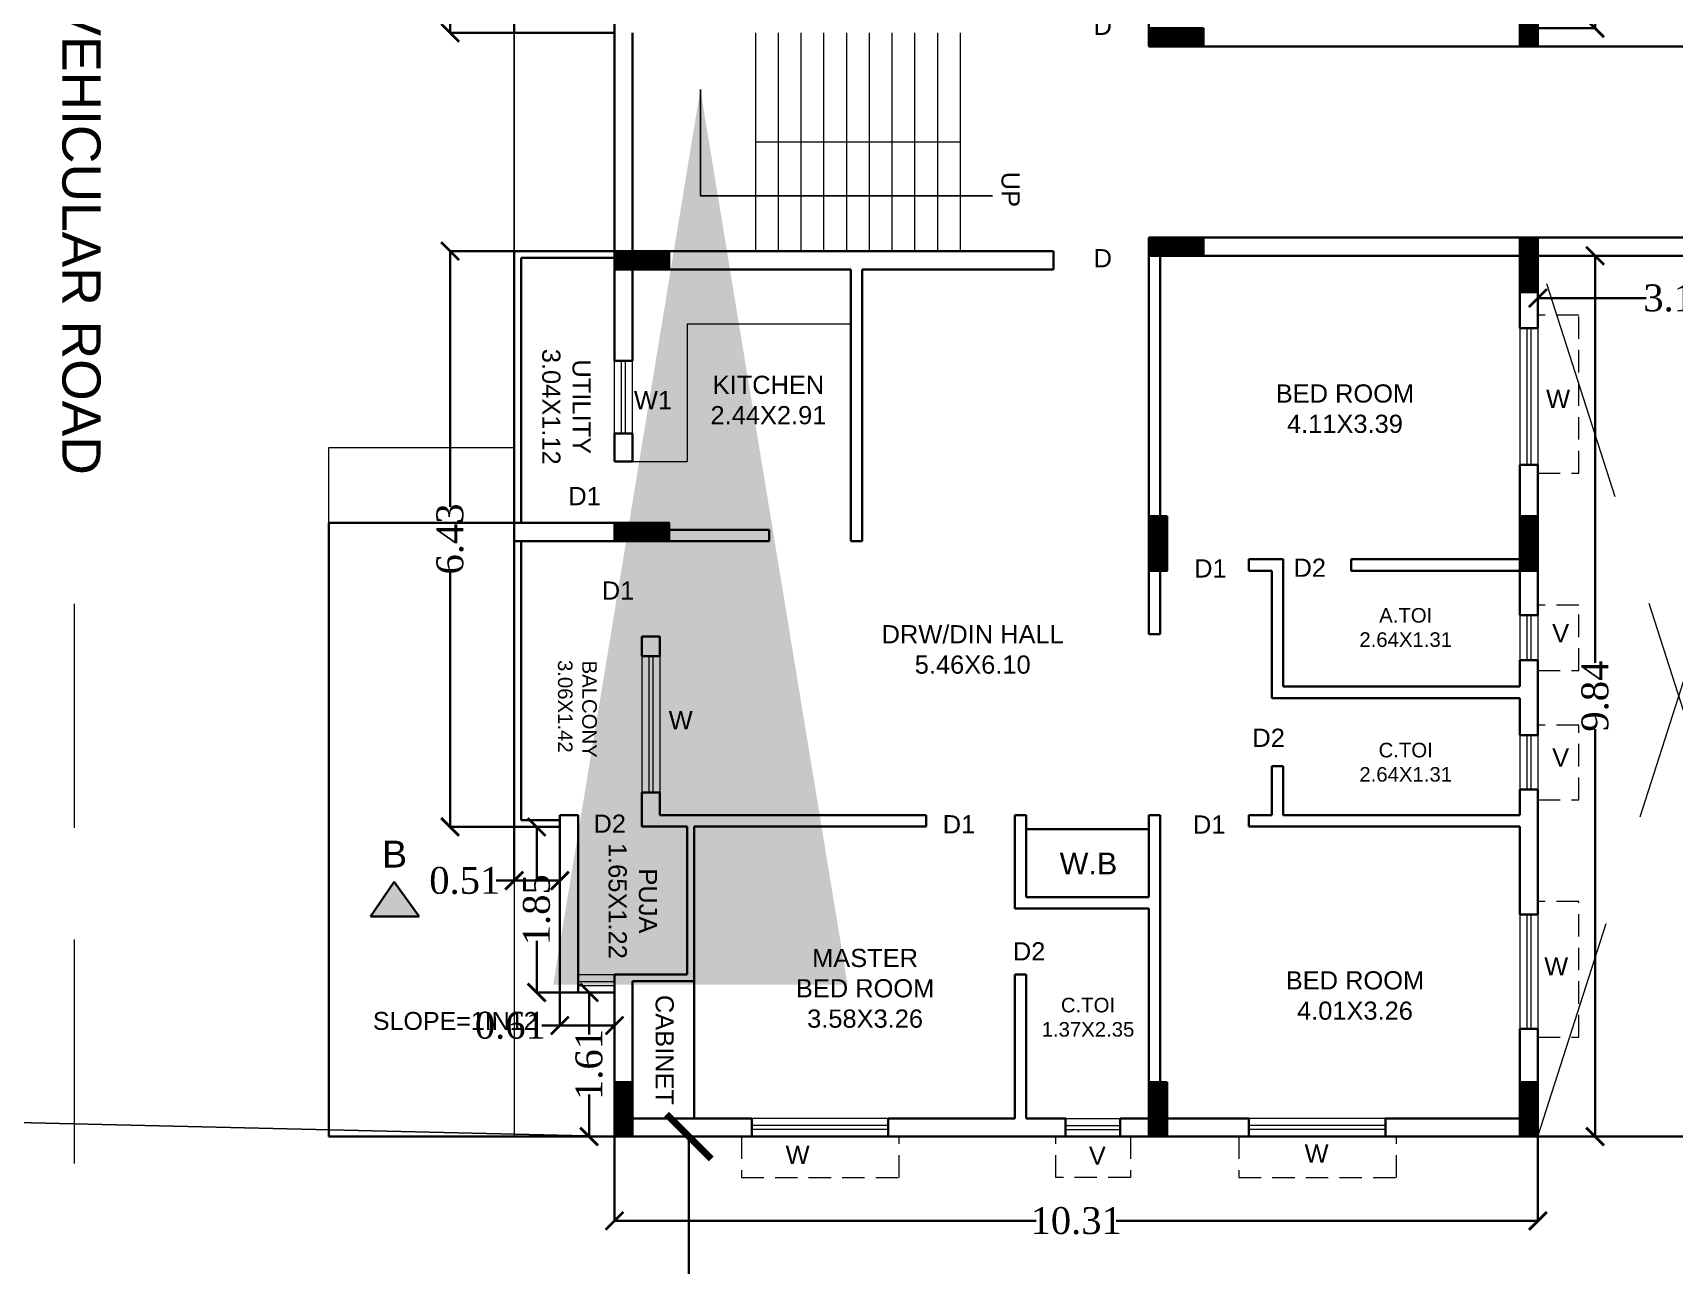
# Model space of a CAD drawing. Header units: metres. Extents: x 0 to 63445, y 32361 to 32804.
# Drawn here: x 62977.99 to 62996.32, y 32756.94 to 32770.7 of the extents above; entities that cross this region are included whole.
import ezdxf

# ---------------------------------------------------------------- set-up
doc = ezdxf.new("R2010")
doc.units = ezdxf.units.M
doc.header["$MEASUREMENT"] = 0
doc.header["$PDMODE"] = 34
doc.header["$PDSIZE"] = -10
for name, pattern in [('CONTINULUS', [0]), ('DASHED', [0.75, 0.5, -0.25]), ('DASHED2', [0.375, 0.25, -0.125])]:
    doc.linetypes.add(name, pattern=pattern)
doc.layers.get('0').update_dxf_attribs({"lineweight": 25})
doc.layers.add('BLK_1_COVERED_AREA', color=140, linetype='Continuous', lineweight=30, true_color=0x00bfff)
for name, color, linetype, lineweight in [('BLK_1_DA_RAMP_1', 7, 'Continuous', 0), ('BLK_1_LVL_0_BLDG_FOOT_PRINT', 1, 'DASHED', 9), ('COLUMN', 1, 'Continuous', 30), ('DIM', 56, 'Continuous', 20), ('elev', 252, 'Continuous', 20), ('hatch', 251, 'Continuous', 20), ('STEPS', 114, 'Continuous', 20), ('TEXT-2', 65, 'Continuous', 18), ('wall', 7, 'Continuous', 30), ('window', 154, 'Continuous', 9)]:
    doc.layers.add(name, color=color, linetype=linetype, lineweight=lineweight)
doc.layers.add('BLK_1_LVL_0_FRONT_SETBACK', color=2, linetype='Continuous', plot=False)
doc.layers.add('BLK_1_LVL_0_SIDE_SETBACK1', color=171, linetype='Continuous', plot=False)
doc.layers.add('text', color=65, linetype='Continuous')
doc.styles.add('Arial', font='arial.ttf', dxfattribs={"height": 0.2})
doc.styles.add('AutoDCRFont', font='arial.ttf')
doc.styles.add('small int', font='arial.ttf', dxfattribs={"height": 18})
doc.styles.get("Standard").update_dxf_attribs({"font": 'arial.ttf', "height": 0.4})
doc.styles.add('TNR', font='times.ttf', dxfattribs={"height": 0.5})
doc.dimstyles.new('ARCHANA', dxfattribs={"dimscale": 0, "dimtxt": 0.5, "dimasz": 0.5, "dimexe": 0, "dimexo": 0, "dimgap": 0, "dimtad": 0, "dimzin": 0, "dimdsep": 46, "dimtxsty": 'TNR', "dimblk": 'ARCHTICK', "dimcen": 0.09, "dimclrd": 36, "dimclre": 36, "dimclrt": 7, "dimadec": 0, "dimazin": 0, "dimtfac": 1, "dimtofl": 0, "dimtmove": 0, "dimatfit": 3, "dimldrblk": 'ARCHTICK', "dimfxl": 1, "dimfrac": 2, "dimtolj": 1, "dimtzin": 0, "dimlwd": -1, "dimlwe": -1, "dimarcsym": 0})
doc.dimstyles.new('STD', dxfattribs={"dimtxt": 10, "dimasz": 10, "dimexe": 0, "dimexo": 0, "dimgap": 0.09, "dimtad": 0, "dimdec": 0, "dimzin": 0, "dimdsep": 46, "dimlunit": 4, "dimtxsty": 'small int', "dimcen": 0.09, "dimclrd": 75, "dimclre": 75, "dimadec": 0, "dimazin": 0, "dimtfac": 1, "dimtdec": 0, "dimtofl": 0, "dimtmove": 0, "dimatfit": 3, "dimfxl": 1, "dimtolj": 1, "dimtzin": 0, "dimarcsym": 0})

# ---------------------------------------------------------------- blocks, each defined once
blk = doc.blocks.new('_ArchTick')
at = {"color": 0, "linetype": 'ByBlock', "const_width": 0.15}
blk.add_lwpolyline([(-0.5, -0.5), (0.5, 0.5)], dxfattribs=at)
blk = doc.blocks.new('*D57')
at = {"layer": 'Defpoints', "color": 0, "ltscale": 0.5, "transparency": 16777216}
for p in [(62985.356, 32758.375), (62985.316, 32750.379), (62985.363, 32750.379)]:
    blk.add_point(p, dxfattribs=at)
at = {"layer": 'wall', "color": 36, "ltscale": 0.5, "transparency": 16777216}
for p, q in [((62985.356, 32758.375), (62985.316, 32758.375)), ((62985.316, 32758.375), (62985.316, 32754.988)), ((62985.316, 32750.379), (62985.316, 32753.767)), ((62985.363, 32750.379), (62985.316, 32750.379))]:
    blk.add_line(p, q, dxfattribs=at)
at = {"layer": 'wall', "color": 36, "ltscale": 0.5, "transparency": 16777216, "xscale": 0.5, "yscale": 0.5, "zscale": 0.5}
for p, rotation in [((62985.316, 32758.375), 90), ((62985.316, 32750.379), 270)]:
    blk.add_blockref('_ArchTick', p, dxfattribs=dict(at, rotation=rotation))
at = {"layer": 'wall', "color": 7, "ltscale": 0.5, "transparency": 16777216, "insert": (62985.316, 32754.377), "char_height": 0.5, "attachment_point": 5, "rotation": 90, "style": 'TNR'}
blk.add_mtext('\\A1;8.00', dxfattribs=at)
blk = doc.blocks.new('A$C7D115503')
at = {"layer": 'COLUMN', "ltscale": 3}
h = blk.add_hatch(dxfattribs=at)
h.set_pattern_fill('ANSI31', color=256, style=0)
h.paths.add_polyline_path([(-14.36, -11.59), (-6.36, -11.59), (-6.36, 12.41), (-14.36, 12.41)])
at = {"layer": 'COLUMN', "ltscale": 0.05}
for p, q in [((-14.36, 12.41), (-6.36, 12.41)), ((-14.36, 12.41), (-14.36, -11.59)), ((-6.36, 12.41), (-6.36, -11.59)), ((-6.36, -11.59), (-14.36, -11.59))]:
    blk.add_line(p, q, dxfattribs=at)
blk = doc.blocks.new('*D80')
at = {"layer": 'Defpoints', "color": 0, "ltscale": 0.5, "transparency": 16777216}
for p in [(62982.649, 32777.134), (62983.365, 32777.134), (62983.365, 32770.703)]:
    blk.add_point(p, dxfattribs=at)
at = {"layer": 'wall', "color": 36, "ltscale": 0.5, "transparency": 16777216}
for p, q in [((62983.365, 32777.134), (62982.649, 32777.134)), ((62982.649, 32777.134), (62982.649, 32774.278)), ((62982.649, 32770.703), (62982.649, 32773.559)), ((62983.365, 32770.703), (62982.649, 32770.703))]:
    blk.add_line(p, q, dxfattribs=at)
at = {"layer": 'wall', "color": 36, "ltscale": 0.5, "transparency": 16777216, "xscale": 0.2, "yscale": 0.2, "zscale": 0.2}
for p, rotation in [((62982.649, 32777.134), 90), ((62982.649, 32770.703), 270)]:
    blk.add_blockref('_ArchTick', p, dxfattribs=dict(at, rotation=rotation))
at = {"layer": 'wall', "color": 7, "ltscale": 0.5, "transparency": 16777216, "insert": (62982.649, 32773.919), "char_height": 0.5, "attachment_point": 5, "rotation": 90, "style": 'TNR'}
blk.add_mtext('\\A1;{\\H0.6x;6.43}', dxfattribs=at)
blk = doc.blocks.new('*D86')
at = {"layer": 'Defpoints', "color": 0, "ltscale": 0.5, "transparency": 16777216}
for p in [(62994.799, 32780.593), (62994.799, 32770.754), (62995.438, 32770.754)]:
    blk.add_point(p, dxfattribs=at)
at = {"layer": 'wall', "color": 36, "ltscale": 0.5, "transparency": 16777216}
for p, q in [((62994.799, 32780.593), (62995.438, 32780.593)), ((62995.438, 32780.593), (62995.438, 32776.045)), ((62995.438, 32770.754), (62995.438, 32775.302)), ((62994.799, 32770.754), (62995.438, 32770.754))]:
    blk.add_line(p, q, dxfattribs=at)
at = {"layer": 'wall', "color": 36, "ltscale": 0.5, "transparency": 16777216, "xscale": 0.2, "yscale": 0.2, "zscale": 0.2}
for p, rotation in [((62995.438, 32780.593), 90), ((62995.438, 32770.754), 270)]:
    blk.add_blockref('_ArchTick', p, dxfattribs=dict(at, rotation=rotation))
at = {"layer": 'wall', "color": 7, "ltscale": 0.5, "transparency": 16777216, "insert": (62995.438, 32775.673), "char_height": 0.5, "attachment_point": 5, "rotation": 90, "style": 'TNR'}
blk.add_mtext('\\A1;{\\H0.6x;9.84}', dxfattribs=at)
blk = doc.blocks.new('*D98')
at = {"layer": 'Defpoints', "color": 0, "ltscale": 0.5, "transparency": 16777216}
for p in [(62983.365, 32768.265), (62982.649, 32761.834), (62983.365, 32761.834)]:
    blk.add_point(p, dxfattribs=at)
at = {"layer": 'wall', "color": 36, "ltscale": 0.5, "transparency": 16777216}
for p, q in [((62983.365, 32768.265), (62982.649, 32768.265)), ((62982.649, 32768.265), (62982.649, 32765.409)), ((62982.649, 32761.834), (62982.649, 32764.69)), ((62983.365, 32761.834), (62982.649, 32761.834))]:
    blk.add_line(p, q, dxfattribs=at)
at = {"layer": 'wall', "color": 36, "ltscale": 0.5, "transparency": 16777216, "xscale": 0.2, "yscale": 0.2, "zscale": 0.2}
for p, rotation in [((62982.649, 32768.265), 90), ((62982.649, 32761.834), 270)]:
    blk.add_blockref('_ArchTick', p, dxfattribs=dict(at, rotation=rotation))
at = {"layer": 'wall', "color": 7, "ltscale": 0.5, "transparency": 16777216, "insert": (62982.649, 32765.05), "char_height": 0.5, "attachment_point": 5, "rotation": 90, "style": 'TNR'}
blk.add_mtext('\\A1;{\\H0.6x;6.43}', dxfattribs=at)
blk = doc.blocks.new('*D99')
at = {"layer": 'Defpoints', "color": 0, "ltscale": 0.5, "transparency": 16777216}
for p in [(62983.365, 32761.834), (62983.875, 32761.834), (62983.365, 32761.234)]:
    blk.add_point(p, dxfattribs=at)
at = {"layer": 'wall', "color": 36, "ltscale": 0.5, "transparency": 16777216}
for p, q in [((62983.365, 32761.834), (62983.365, 32761.234)), ((62983.875, 32761.834), (62983.875, 32761.234)), ((62983.365, 32761.234), (62983.165, 32761.234)), ((62983.875, 32761.234), (62983.365, 32761.234))]:
    blk.add_line(p, q, dxfattribs=at)
at = {"layer": 'wall', "color": 36, "ltscale": 0.5, "transparency": 16777216, "xscale": 0.2, "yscale": 0.2, "zscale": 0.2, "rotation": 180}
blk.add_blockref('_ArchTick', (62983.365, 32761.234), dxfattribs=at)
at = {"layer": 'wall', "color": 36, "ltscale": 0.5, "transparency": 16777216, "xscale": 0.2, "yscale": 0.2, "zscale": 0.2}
blk.add_blockref('_ArchTick', (62983.875, 32761.234), dxfattribs=at)
at = {"layer": 'wall', "color": 7, "ltscale": 0.5, "transparency": 16777216, "insert": (62982.813, 32761.234), "char_height": 0.5, "attachment_point": 5, "style": 'TNR'}
blk.add_mtext('\\A1;{\\H0.6x;0.51}', dxfattribs=at)
blk = doc.blocks.new('*D100')
at = {"layer": 'Defpoints', "color": 0, "ltscale": 0.5, "transparency": 16777216}
for p in [(62983.875, 32761.834), (62983.616, 32759.984), (62983.875, 32759.984)]:
    blk.add_point(p, dxfattribs=at)
at = {"layer": 'wall', "color": 36, "ltscale": 0.5, "transparency": 16777216}
for p, q in [((62983.875, 32761.834), (62983.616, 32761.834)), ((62983.616, 32761.834), (62983.616, 32761.256)), ((62983.616, 32759.984), (62983.616, 32760.562)), ((62983.875, 32759.984), (62983.616, 32759.984))]:
    blk.add_line(p, q, dxfattribs=at)
at = {"layer": 'wall', "color": 36, "ltscale": 0.5, "transparency": 16777216, "xscale": 0.2, "yscale": 0.2, "zscale": 0.2}
for p, rotation in [((62983.616, 32761.834), 90), ((62983.616, 32759.984), 270)]:
    blk.add_blockref('_ArchTick', p, dxfattribs=dict(at, rotation=rotation))
at = {"layer": 'wall', "color": 7, "ltscale": 0.5, "transparency": 16777216, "insert": (62983.616, 32760.909), "char_height": 0.5, "attachment_point": 5, "rotation": 90, "style": 'TNR'}
blk.add_mtext('\\A1;{\\H0.6x;1.85}', dxfattribs=at)
blk = doc.blocks.new('*D101')
at = {"layer": 'Defpoints', "color": 0, "ltscale": 0.5, "transparency": 16777216}
for p in [(62983.875, 32759.984), (62984.485, 32759.984), (62984.485, 32759.616)]:
    blk.add_point(p, dxfattribs=at)
at = {"layer": 'wall', "color": 36, "ltscale": 0.5, "transparency": 16777216}
for p, q in [((62983.875, 32759.984), (62983.875, 32759.616)), ((62984.485, 32759.984), (62984.485, 32759.616)), ((62983.875, 32759.616), (62983.675, 32759.616)), ((62984.485, 32759.616), (62983.875, 32759.616))]:
    blk.add_line(p, q, dxfattribs=at)
at = {"layer": 'wall', "color": 36, "ltscale": 0.5, "transparency": 16777216, "xscale": 0.2, "yscale": 0.2, "zscale": 0.2, "rotation": 180}
blk.add_blockref('_ArchTick', (62983.875, 32759.616), dxfattribs=at)
at = {"layer": 'wall', "color": 36, "ltscale": 0.5, "transparency": 16777216, "xscale": 0.2, "yscale": 0.2, "zscale": 0.2}
blk.add_blockref('_ArchTick', (62984.485, 32759.616), dxfattribs=at)
at = {"layer": 'wall', "color": 7, "ltscale": 0.5, "transparency": 16777216, "insert": (62983.322, 32759.616), "char_height": 0.5, "attachment_point": 5, "style": 'TNR'}
blk.add_mtext('\\A1;{\\H0.6x;0.61}', dxfattribs=at)
blk = doc.blocks.new('*D102')
at = {"layer": 'Defpoints', "color": 0, "ltscale": 0.5, "transparency": 16777216}
for p in [(62984.485, 32759.984), (62984.202, 32758.375), (62984.485, 32758.375)]:
    blk.add_point(p, dxfattribs=at)
at = {"layer": 'wall', "color": 36, "ltscale": 0.5, "transparency": 16777216}
for p, q in [((62984.485, 32759.984), (62984.202, 32759.984)), ((62984.202, 32759.984), (62984.202, 32759.514)), ((62984.202, 32758.375), (62984.202, 32758.845)), ((62984.485, 32758.375), (62984.202, 32758.375))]:
    blk.add_line(p, q, dxfattribs=at)
at = {"layer": 'wall', "color": 36, "ltscale": 0.5, "transparency": 16777216, "xscale": 0.2, "yscale": 0.2, "zscale": 0.2}
for p, rotation in [((62984.202, 32759.984), 90), ((62984.202, 32758.375), 270)]:
    blk.add_blockref('_ArchTick', p, dxfattribs=dict(at, rotation=rotation))
at = {"layer": 'wall', "color": 7, "ltscale": 0.5, "transparency": 16777216, "insert": (62984.202, 32759.18), "char_height": 0.5, "attachment_point": 5, "rotation": 90, "style": 'TNR'}
blk.add_mtext('\\A1;{\\H0.6x;1.61}', dxfattribs=at)
blk = doc.blocks.new('*D103')
at = {"layer": 'Defpoints', "color": 0, "ltscale": 0.5, "transparency": 16777216}
for p in [(62984.485, 32758.375), (62994.799, 32758.375), (62994.799, 32757.434)]:
    blk.add_point(p, dxfattribs=at)
at = {"layer": 'wall', "color": 36, "ltscale": 0.5, "transparency": 16777216}
for p, q in [((62984.485, 32758.375), (62984.485, 32757.434)), ((62994.799, 32758.375), (62994.799, 32757.434)), ((62984.485, 32757.434), (62989.196, 32757.434)), ((62994.799, 32757.434), (62990.087, 32757.434))]:
    blk.add_line(p, q, dxfattribs=at)
at = {"layer": 'wall', "color": 36, "ltscale": 0.5, "transparency": 16777216, "xscale": 0.2, "yscale": 0.2, "zscale": 0.2, "rotation": 180}
blk.add_blockref('_ArchTick', (62984.485, 32757.434), dxfattribs=at)
at = {"layer": 'wall', "color": 36, "ltscale": 0.5, "transparency": 16777216, "xscale": 0.2, "yscale": 0.2, "zscale": 0.2}
blk.add_blockref('_ArchTick', (62994.799, 32757.434), dxfattribs=at)
at = {"layer": 'wall', "color": 7, "ltscale": 0.5, "transparency": 16777216, "insert": (62989.642, 32757.434), "char_height": 0.5, "attachment_point": 5, "style": 'TNR'}
blk.add_mtext('\\A1;{\\H0.6x;10.31}', dxfattribs=at)
blk = doc.blocks.new('*D104')
at = {"layer": 'Defpoints', "color": 0, "ltscale": 0.5, "transparency": 16777216}
for p in [(62994.799, 32768.214), (62995.438, 32768.214), (62994.799, 32758.375)]:
    blk.add_point(p, dxfattribs=at)
at = {"layer": 'wall', "color": 36, "ltscale": 0.5, "transparency": 16777216}
for p, q in [((62994.799, 32768.214), (62995.438, 32768.214)), ((62995.438, 32768.214), (62995.438, 32763.666)), ((62995.438, 32758.375), (62995.438, 32762.924)), ((62994.799, 32758.375), (62995.438, 32758.375))]:
    blk.add_line(p, q, dxfattribs=at)
at = {"layer": 'wall', "color": 36, "ltscale": 0.5, "transparency": 16777216, "xscale": 0.2, "yscale": 0.2, "zscale": 0.2}
for p, rotation in [((62995.438, 32768.214), 90), ((62995.438, 32758.375), 270)]:
    blk.add_blockref('_ArchTick', p, dxfattribs=dict(at, rotation=rotation))
at = {"layer": 'wall', "color": 7, "ltscale": 0.5, "transparency": 16777216, "insert": (62995.438, 32763.295), "char_height": 0.5, "attachment_point": 5, "rotation": 90, "style": 'TNR'}
blk.add_mtext('\\A1;{\\H0.6x;9.84}', dxfattribs=at)
blk = doc.blocks.new('*D105')
at = {"layer": 'Defpoints', "color": 0, "ltscale": 0.5, "transparency": 16777216}
for p in [(62994.799, 32768.214), (62997.947, 32768.214), (62997.947, 32767.74)]:
    blk.add_point(p, dxfattribs=at)
at = {"layer": 'wall', "color": 36, "ltscale": 0.5, "transparency": 16777216}
for p, q in [((62994.799, 32768.214), (62994.799, 32767.74)), ((62997.947, 32768.214), (62997.947, 32767.74)), ((62994.799, 32767.74), (62996.009, 32767.74)), ((62997.947, 32767.74), (62996.737, 32767.74))]:
    blk.add_line(p, q, dxfattribs=at)
at = {"layer": 'wall', "color": 36, "ltscale": 0.5, "transparency": 16777216, "xscale": 0.2, "yscale": 0.2, "zscale": 0.2, "rotation": 180}
blk.add_blockref('_ArchTick', (62994.799, 32767.74), dxfattribs=at)
at = {"layer": 'wall', "color": 36, "ltscale": 0.5, "transparency": 16777216, "xscale": 0.2, "yscale": 0.2, "zscale": 0.2}
blk.add_blockref('_ArchTick', (62997.947, 32767.74), dxfattribs=at)
at = {"layer": 'wall', "color": 7, "ltscale": 0.5, "transparency": 16777216, "insert": (62996.373, 32767.74), "char_height": 0.5, "attachment_point": 5, "style": 'TNR'}
blk.add_mtext('\\A1;{\\H0.6x;3.15}', dxfattribs=at)
blk = doc.blocks.new('*D900')
at = {"layer": 'Defpoints', "color": 0, "ltscale": 3, "transparency": 16777216}
for p in [(0.832, 32781.665), (63266.619, 32781.665), (0, 32768.914)]:
    blk.add_point(p, dxfattribs=at)
at = {"layer": 'DIM', "ltscale": 3, "transparency": 16777216}
for p, q in [((5.832, 32781.665), (0.832, 32781.665)), ((0.832, 32781.665), (0.832, 32775.684)), ((0.832, 32768.914), (0.832, 32774.895)), ((0, 32768.914), (0.832, 32768.914))]:
    blk.add_line(p, q, dxfattribs=at)
at = {"layer": 'DIM', "ltscale": 3, "transparency": 16777216, "xscale": 0.05, "yscale": 0.05, "zscale": 0.05}
for p, rotation in [((0.832, 32781.665), 90), ((0.832, 32768.914), 270)]:
    blk.add_blockref('_ArchTick', p, dxfattribs=dict(at, rotation=rotation))
at = {"layer": 'DIM', "color": 7, "ltscale": 3, "transparency": 16777216, "insert": (0.832, 32775.289), "char_height": 0.4, "attachment_point": 5, "rotation": 90}
blk.add_mtext('\\A1;{\\H0.6x;12.75}', dxfattribs=at)

msp = doc.modelspace()

# ---------------------------------------------------------------- hatches: boundary and pattern name
at = {"layer": 'wall', "ltscale": 3}
msp.add_hatch(color=252, dxfattribs=at).paths.add_polyline_path([(62981.7609, 32760.8327), (62982.3028, 32760.8327), (62982.0229, 32761.2218)])

# ---------------------------------------------------------------- linework, layer by layer
at = {"layer": 'BLK_1_COVERED_AREA', "linetype": 'CONTINULUS', "ltscale": 0.05}
msp.add_lwpolyline([(63046.7442, 32780.5928), (62984.4846, 32780.5928), (62984.4846, 32778.9839), (62983.875, 32778.9839), (62983.875, 32777.1339), (62983.3654, 32777.1339), (62983.3654, 32777.1339), (62983.3654, 32770.7033), (62984.4846, 32770.7033), (62984.4846, 32768.2648), (62983.3654, 32768.2648), (62983.3654, 32761.8342), (62983.875, 32761.8342), (62983.875, 32759.9842), (62984.4846, 32759.9842), (62984.4846, 32758.3753), (63046.7442, 32758.3753)], dxfattribs=at)
at = {"layer": 'BLK_1_DA_RAMP_1', "linetype": 'Continuous'}
msp.add_lwpolyline([(62981.293, 32766.0731), (62983.3654, 32766.0731), (62983.3654, 32758.3753), (62981.293, 32758.3753)], close=True, dxfattribs=at)
at = {"layer": 'BLK_1_LVL_0_BLDG_FOOT_PRINT', "linetype": 'CONTINULUS', "ltscale": 0.05}
msp.add_lwpolyline([(63046.7442, 32780.5928), (62984.4846, 32780.5928), (62984.4846, 32778.9839), (62983.875, 32778.9839), (62983.875, 32777.1339), (62983.3654, 32777.1339), (62983.3654, 32777.1339), (62983.3654, 32770.7033), (62984.4846, 32770.7033), (62984.4846, 32768.2648), (62983.3654, 32768.2648), (62983.3654, 32761.8342), (62983.875, 32761.8342), (62983.875, 32759.9842), (62984.4846, 32759.9842), (62984.4846, 32758.3753), (63046.7442, 32758.3753)], dxfattribs=at)
at = {"layer": 'BLK_1_LVL_0_FRONT_SETBACK', "color": 2}
msp.add_lwpolyline([(62985.3163, 32758.3753), (62985.3091, 32750.3873), (62989.5683, 32749.7189), (62998.1526, 32749.33), (63016.088, 32749.2672), (63046.8705, 32749.1635), (63046.7442, 32758.3753), (62985.3163, 32758.3753)], close=True, dxfattribs=at)
at = {"layer": 'BLK_1_LVL_0_SIDE_SETBACK1', "color": 171}
msp.add_lwpolyline([(62975.2952, 32761.6021), (62974.4707, 32758.6124), (62984.4846, 32758.3753), (62984.4846, 32759.9842), (62983.875, 32759.9842), (62983.875, 32761.8342), (62983.3654, 32761.8342), (62983.3654, 32775.3087), (62983.3654, 32777.1339), (62983.875, 32777.1339), (62983.875, 32778.9839), (62984.4846, 32778.9839), (62984.4846, 32780.5928), (62960.5256, 32781.0669), (62959.6416, 32775.3087), (62957.8425, 32766.4844), (62962.9238, 32765.4353), (62975.2952, 32761.6021)], close=True, dxfattribs=at)
at = {"layer": 'elev', "ltscale": 0.05}
for p, q in [((62985.2974, 32767.452), (62987.1263, 32767.452)), ((62985.2974, 32767.452), (62985.2974, 32765.9153)), ((62984.6878, 32765.9153), (62985.2974, 32765.9153))]:
    msp.add_line(p, q, dxfattribs=at)
at = {"layer": 'hatch', "linetype": 'DASHED2', "ltscale": 10}
for p, q in [((62994.7989, 32758.3753), (62997.9475, 32768.214)), ((62997.9475, 32758.3764), (62994.7989, 32768.214)), ((62978.4511, 32764.3256), (62978.4511, 32754.23))]:
    msp.add_line(p, q, dxfattribs=at)
at = {"layer": 'STEPS'}
for p, q in [((62986.0595, 32770.7033), (62986.0595, 32768.2648)), ((62986.3135, 32770.7033), (62986.3135, 32768.2648)), ((62986.5675, 32770.7033), (62986.5675, 32768.2648)), ((62986.8215, 32770.7033), (62986.8215, 32768.2648)), ((62987.0755, 32770.7033), (62987.0755, 32768.2648)), ((62987.3295, 32770.7033), (62987.3295, 32768.2648)), ((62987.5835, 32770.7033), (62987.5835, 32768.2648)), ((62987.8375, 32770.7033), (62987.8375, 32768.2648)), ((62988.0915, 32770.7033), (62988.0915, 32768.2648)), ((62988.3455, 32770.7033), (62988.3455, 32768.2648)), ((62986.0595, 32769.4841), (62988.3455, 32769.4841))]:
    msp.add_line(p, q, dxfattribs=at)
at = {"layer": 'wall', "ltscale": 0.05}
for p, q in [((62990.4538, 32770.5509), (62990.4538, 32773.8911)), ((62983.3654, 32770.7033), (62983.3654, 32773.7387)), ((62984.4846, 32771.9291), (62984.4846, 32770.7033)), ((62983.3654, 32768.2648), (62983.3654, 32765.2294)), ((62984.4846, 32767.039), (62984.4846, 32768.2648)), ((62989.387, 32768.2648), (62984.6878, 32768.2648)), ((62984.6878, 32768.2648), (62989.387, 32768.2648)), ((62989.387, 32768.2648), (62989.387, 32768.0616)), ((62990.4538, 32768.4172), (62990.4538, 32765.077)), ((62983.4416, 32768.1886), (62983.4416, 32765.2294)), ((62984.6878, 32768.0616), (62987.1263, 32768.0616)), ((62984.6878, 32768.0616), (62984.6878, 32767.039)), ((62987.1263, 32768.0616), (62987.1263, 32765.0262)), ((62987.2533, 32768.0616), (62987.2533, 32765.0262)), ((62987.2533, 32768.0616), (62989.387, 32768.0616)), ((62988.1423, 32768.0616), (62988.1423, 32768.0616)), ((62990.5808, 32768.214), (62990.5808, 32765.077)), ((62994.5957, 32767.8076), (62994.5957, 32767.4041)), ((62994.7989, 32767.8076), (62994.7989, 32767.4041)), ((62984.4846, 32766.227), (62984.4846, 32765.9153)), ((62984.4846, 32765.9153), (62984.4846, 32766.227)), ((62984.6878, 32766.227), (62984.6878, 32765.9153)), ((62984.6878, 32765.9153), (62984.4846, 32765.9153)), ((62994.5957, 32765.88), (62994.5957, 32764.823)), ((62994.7989, 32765.88), (62994.7989, 32764.2)), ((62984.4846, 32765.2294), (62984.4846, 32765.0262)), ((62984.4846, 32765.0262), (62984.4846, 32765.2294)), ((62984.6878, 32765.2294), (62984.6878, 32765.1532)), ((62986.2119, 32765.1532), (62984.6878, 32765.1532)), ((62986.2119, 32765.1532), (62984.6878, 32765.1532)), ((62986.2119, 32765.1532), (62986.2119, 32765.0262)), ((62983.3654, 32765.0262), (62983.3654, 32761.8342)), ((62983.4416, 32765.0262), (62983.4416, 32761.9104)), ((62986.2119, 32765.0262), (62984.4846, 32765.0262)), ((62986.2119, 32765.0262), (62984.6878, 32765.0262)), ((62987.2533, 32765.0262), (62987.1263, 32765.0262)), ((62987.2533, 32765.0262), (62987.1263, 32765.0262)), ((62990.657, 32765.0008), (62990.4538, 32765.0008)), ((62990.4538, 32764.8738), (62990.4538, 32763.9858)), ((62990.5808, 32764.8738), (62990.5808, 32763.9858)), ((62990.657, 32764.8738), (62990.5808, 32764.8738)), ((62994.5957, 32764.696), (62994.5957, 32764.2)), ((62984.7894, 32763.9594), (62984.7894, 32763.7413)), ((62984.9926, 32763.9594), (62984.7894, 32763.9594)), ((62984.7894, 32763.7413), (62984.7894, 32763.9594)), ((62984.9926, 32763.9594), (62984.9926, 32763.7413)), ((62990.5808, 32763.9858), (62990.4538, 32763.9858)), ((62990.5808, 32763.9858), (62990.4538, 32763.9858)), ((62990.5808, 32763.9858), (62990.5808, 32763.9858)), ((62994.5957, 32763.695), (62994.5957, 32763.4006)), ((62994.7989, 32763.695), (62994.7989, 32762.86)), ((62994.5957, 32763.4006), (62991.9524, 32763.4006)), ((62994.5957, 32763.2736), (62991.8254, 32763.2736)), ((62994.5957, 32763.2736), (62994.5957, 32762.86)), ((62991.9524, 32762.5116), (62991.8254, 32762.5116)), ((62984.7894, 32762.2172), (62984.7894, 32761.9654)), ((62984.7894, 32761.8384), (62984.7894, 32762.2172)), ((62984.9926, 32762.2172), (62984.9926, 32761.9654)), ((62994.5957, 32762.2503), (62994.5957, 32761.9654)), ((62994.7989, 32762.2503), (62994.7989, 32760.8569)), ((62983.3654, 32761.8342), (62983.875, 32761.8342)), ((62983.4416, 32761.9104), (62983.875, 32761.9104)), ((62984.0782, 32761.9654), (62983.875, 32761.9654)), ((62983.875, 32761.9654), (62983.875, 32759.9842)), ((62984.0782, 32761.9654), (62984.0782, 32759.9842)), ((62985.2974, 32761.8384), (62984.7894, 32761.8384)), ((62987.9645, 32761.9654), (62984.9926, 32761.9654)), ((62987.9645, 32761.8384), (62985.3736, 32761.8384)), ((62987.9645, 32761.9654), (62987.9645, 32761.8384)), ((62988.9552, 32761.9654), (62988.9552, 32761.8384)), ((62988.9552, 32761.8384), (62988.9552, 32760.924)), ((62988.9552, 32761.8384), (62988.9552, 32761.8384)), ((62989.0822, 32761.9654), (62989.0822, 32761.051)), ((62990.4538, 32761.9654), (62990.4538, 32761.051)), ((62990.5808, 32761.9654), (62990.5808, 32758.5658)), ((62991.5714, 32761.9654), (62991.5714, 32761.8384)), ((62991.8254, 32761.9654), (62991.5714, 32761.9654)), ((62991.7746, 32761.8384), (62991.5714, 32761.8384)), ((62994.5957, 32761.8384), (62991.6476, 32761.8384)), ((62994.5957, 32761.9654), (62991.9524, 32761.9654)), ((62994.5957, 32761.8384), (62994.5957, 32760.8569)), ((62990.4538, 32760.924), (62988.9552, 32760.924)), ((62990.4538, 32761.051), (62989.0822, 32761.051)), ((62990.4538, 32760.924), (62990.4538, 32758.9723)), ((62985.2974, 32760.1874), (62984.4846, 32760.1874)), ((62988.9552, 32760.1874), (62988.9552, 32758.5785)), ((62989.0822, 32760.1874), (62988.9552, 32760.1874)), ((62989.0822, 32760.1874), (62989.0822, 32758.5785)), ((62985.3736, 32760.1112), (62984.6878, 32760.1112)), ((62984.6878, 32760.1112), (62984.6878, 32758.5785)), ((62984.4846, 32759.9842), (62983.875, 32759.9842)), ((62984.4846, 32759.9842), (62984.4846, 32758.3753)), ((62984.4846, 32758.3753), (62984.4846, 32759.9842)), ((62994.5957, 32759.5783), (62994.5957, 32758.5785)), ((62994.7989, 32759.5783), (62994.7989, 32758.3753)), ((62984.6878, 32758.5785), (62986.018, 32758.5785)), ((62987.542, 32758.5785), (62988.9552, 32758.5785)), ((62989.0822, 32758.5785), (62989.5255, 32758.5785)), ((62989.0822, 32758.5785), (62989.5236, 32758.5785)), ((62990.1333, 32758.5785), (62990.2701, 32758.5785)), ((62990.1333, 32758.5785), (62990.4538, 32758.5785)), ((62990.657, 32758.5785), (62991.5714, 32758.5785)), ((62991.5714, 32758.5785), (62991.5714, 32758.5658)), ((62993.0955, 32758.5785), (62994.5957, 32758.5785)), ((62984.4846, 32758.3753), (62986.018, 32758.3753)), ((62987.542, 32758.3753), (62989.5236, 32758.3753)), ((62990.1333, 32758.3753), (62990.657, 32758.3753)), ((62990.657, 32758.3753), (62991.5714, 32758.3753)), ((62993.0955, 32758.3753), (62994.5957, 32758.3753))]:
    msp.add_line(p, q, dxfattribs=at)
at = {"layer": 'wall'}
for p, q in [((62984.4846, 32770.7033), (62983.3654, 32770.7033)), ((62984.4846, 32770.7033), (62984.4846, 32768.2648)), ((62984.6878, 32770.7033), (62984.6878, 32768.2648)), ((62990.657, 32770.5509), (62994.5957, 32770.5509)), ((62994.7989, 32770.5509), (63003.3868, 32770.5509)), ((62984.4846, 32768.2648), (62983.3654, 32768.2648)), ((62990.657, 32768.4172), (62994.5957, 32768.4172)), ((62994.7989, 32768.4172), (63003.3868, 32768.4172)), ((62984.4846, 32768.1886), (62983.4416, 32768.1886)), ((62990.657, 32768.214), (62994.5957, 32768.214)), ((62994.7989, 32768.214), (63003.3868, 32768.214)), ((62981.293, 32765.2294), (62981.293, 32758.3753)), ((62983.7702, 32765.2294), (62981.293, 32765.2294)), ((62984.4846, 32765.2294), (62983.3654, 32765.2294)), ((62983.3654, 32765.0262), (62983.3654, 32765.2294)), ((62984.4846, 32765.0262), (62983.3654, 32765.0262)), ((62991.5714, 32764.823), (62991.9524, 32764.823)), ((62991.5714, 32764.696), (62991.5714, 32764.823)), ((62991.9524, 32763.4006), (62991.9524, 32764.823)), ((62992.7145, 32764.823), (62994.5957, 32764.823)), ((62992.7145, 32764.696), (62992.7145, 32764.823)), ((62991.8254, 32764.696), (62991.5714, 32764.696)), ((62991.8254, 32763.2736), (62991.8254, 32764.696)), ((62992.7145, 32764.696), (62994.5957, 32764.696)), ((62991.8254, 32761.9654), (62991.8254, 32762.5116)), ((62991.9524, 32761.9654), (62991.9524, 32762.5116)), ((62985.2974, 32760.1874), (62985.2974, 32761.8384)), ((62985.3736, 32760.1112), (62985.3736, 32761.8384)), ((62988.9552, 32761.9654), (62989.0822, 32761.9654)), ((62990.4538, 32761.9654), (62990.5808, 32761.9654)), ((62990.4538, 32761.8097), (62989.0822, 32761.8097)), ((62985.3736, 32760.1112), (62985.3736, 32758.5785)), ((62984.5894, 32758.3753), (62981.293, 32758.3753)), ((62994.7989, 32758.3753), (62997.9475, 32758.3753))]:
    msp.add_line(p, q, dxfattribs=at)
at = {"layer": 'wall', "ltscale": 3}
for p, q in [((62994.5957, 32767.4041), (62994.7989, 32767.4041)), ((62984.4846, 32767.039), (62984.6878, 32767.039)), ((62984.4846, 32766.227), (62984.6878, 32766.227)), ((62994.5957, 32765.88), (62994.7989, 32765.88)), ((62994.5957, 32764.2), (62994.7989, 32764.2)), ((62984.7894, 32763.7413), (62984.9926, 32763.7413)), ((62994.5957, 32763.695), (62994.7989, 32763.695)), ((62994.5957, 32762.86), (62994.7989, 32762.86)), ((62984.7894, 32762.2172), (62984.9926, 32762.2172)), ((62994.5957, 32762.2503), (62994.7989, 32762.2503)), ((62982.0229, 32761.2218), (62981.7609, 32760.8327)), ((62982.3028, 32760.8327), (62982.0229, 32761.2218)), ((62981.7609, 32760.8327), (62982.3028, 32760.8327)), ((62994.5957, 32760.8569), (62994.7989, 32760.8569)), ((62994.5957, 32759.5783), (62994.7989, 32759.5783)), ((62986.018, 32758.3753), (62986.018, 32758.5785)), ((62987.542, 32758.3753), (62987.542, 32758.5785)), ((62989.5236, 32758.5785), (62989.5236, 32758.3753)), ((62990.1333, 32758.5785), (62990.1333, 32758.3753)), ((62991.5714, 32758.3753), (62991.5714, 32758.5785)), ((62993.0955, 32758.3753), (62993.0955, 32758.5785))]:
    msp.add_line(p, q, dxfattribs=at)
at = {"layer": 'wall', "ltscale": 0.1}
for p, q in [((62994.5957, 32764.2), (62994.5957, 32764.696)), ((62994.5957, 32762.86), (62994.5957, 32762.9177)), ((62989.5236, 32758.5785), (62989.4659, 32758.5785))]:
    msp.add_line(p, q, dxfattribs=at)
at = {"layer": 'wall', "ltscale": 0.5}
msp.add_line((62984.4846, 32759.9842), (62984.4846, 32760.1874), dxfattribs=at)
at = {"layer": 'wall'}
msp.add_arc((62984.51, 32758.5266), 0.0254, 180, 270, dxfattribs=at)
at = {"layer": 'window'}
for p, q in [((62994.5957, 32767.4041), (62994.5957, 32765.881)), ((62994.6757, 32767.4041), (62994.6757, 32765.881)), ((62994.719, 32767.4041), (62994.719, 32765.881)), ((62994.7989, 32767.4041), (62994.7989, 32765.881)), ((62984.4846, 32766.227), (62984.4846, 32767.039)), ((62984.5646, 32766.227), (62984.5646, 32767.039)), ((62984.6079, 32766.227), (62984.6079, 32767.039)), ((62984.6878, 32766.227), (62984.6878, 32767.039)), ((62994.5957, 32764.2), (62994.5957, 32763.695)), ((62994.6757, 32764.2), (62994.6757, 32763.695)), ((62994.719, 32764.2), (62994.719, 32763.695)), ((62994.7989, 32764.2), (62994.7989, 32763.695)), ((62984.7894, 32763.7413), (62984.7894, 32762.2181)), ((62984.8694, 32763.7413), (62984.8694, 32762.2181)), ((62984.9127, 32763.7413), (62984.9127, 32762.2181)), ((62984.9926, 32763.7413), (62984.9926, 32762.2181)), ((62994.5957, 32763.6959), (62994.5957, 32763.695)), ((62994.6757, 32763.6959), (62994.6757, 32763.695)), ((62994.719, 32763.6959), (62994.719, 32763.695)), ((62994.7989, 32763.6959), (62994.7989, 32763.695)), ((62994.5957, 32762.86), (62994.5957, 32762.2503)), ((62994.6757, 32762.86), (62994.6757, 32762.2503)), ((62994.719, 32762.86), (62994.719, 32762.2503)), ((62994.7989, 32762.86), (62994.7989, 32762.2503)), ((62994.5957, 32762.2512), (62994.5957, 32762.2503)), ((62994.6757, 32762.2512), (62994.6757, 32762.2503)), ((62994.719, 32762.2512), (62994.719, 32762.2503)), ((62994.7989, 32762.2512), (62994.7989, 32762.2503)), ((62994.5957, 32760.8569), (62994.5957, 32759.5792)), ((62994.6757, 32760.8569), (62994.6757, 32759.5792)), ((62994.719, 32760.8569), (62994.719, 32759.5792)), ((62994.7989, 32760.8569), (62994.7989, 32759.5792)), ((62984.0773, 32760.1874), (62984.4846, 32760.1874)), ((62984.0773, 32760.1075), (62984.4846, 32760.1075)), ((62984.0773, 32760.0641), (62984.4846, 32760.0641)), ((62984.0773, 32759.9842), (62984.4846, 32759.9842)), ((62987.542, 32758.5785), (62986.0189, 32758.5785)), ((62989.5236, 32758.5785), (62990.1324, 32758.5785)), ((62989.5246, 32758.5785), (62989.5255, 32758.5785)), ((62990.1324, 32758.5785), (62990.1333, 32758.5785)), ((62993.0955, 32758.5785), (62991.5723, 32758.5785)), ((62987.542, 32758.4986), (62986.0189, 32758.4986)), ((62987.542, 32758.4553), (62986.0189, 32758.4553)), ((62987.542, 32758.3753), (62986.0189, 32758.3753)), ((62989.5236, 32758.4985), (62990.1324, 32758.4986)), ((62989.5236, 32758.4552), (62990.1324, 32758.4553)), ((62990.1324, 32758.3753), (62989.5236, 32758.3753)), ((62990.1324, 32758.4985), (62990.1333, 32758.4985)), ((62990.1324, 32758.4552), (62990.1333, 32758.4552)), ((62990.1324, 32758.3753), (62990.1333, 32758.3753)), ((62993.0955, 32758.4986), (62991.5723, 32758.4986)), ((62993.0955, 32758.4553), (62991.5723, 32758.4553)), ((62993.0955, 32758.3753), (62991.5723, 32758.3753))]:
    msp.add_line(p, q, dxfattribs=at)
at = {"layer": 'window', "color": 8, "linetype": 'DASHED2'}
for points in [[(62994.7989, 32765.7863), (62995.2561, 32765.7863), (62995.2561, 32767.5485), (62994.7989, 32767.5485)], [(62994.7989, 32763.5799), (62995.2561, 32763.5799), (62995.2561, 32764.3091), (62994.7989, 32764.3091)], [(62994.7989, 32762.1352), (62995.2561, 32762.1352), (62995.2561, 32762.9691), (62994.7989, 32762.9691)], [(62994.7989, 32759.4846), (62995.2561, 32759.4846), (62995.2561, 32761.0013), (62994.7989, 32761.0013)], [(62985.9038, 32758.3753), (62985.9038, 32757.9181), (62987.6659, 32757.9181), (62987.6659, 32758.3753)], [(62990.2484, 32758.3753), (62990.2484, 32757.9181), (62989.4145, 32757.9181), (62989.4145, 32758.3753)], [(62991.4572, 32758.3753), (62991.4572, 32757.9181), (62993.2193, 32757.9181), (62993.2193, 32758.3753)]]:
    msp.add_lwpolyline(points, dxfattribs=at)

# ---------------------------------------------------------------- block references
at = {"layer": 'COLUMN', "ltscale": 0.05, "yscale": 0.025400733691282, "zscale": 0.025400733691282}
for p, xscale, rotation in [((62994.9605, 32770.8662), -0.025400733691282, 180), ((62990.7691, 32770.3893), -0.025400733691282, 90), ((62984.8, 32768.4264), 0.025400733691282, 90), ((62990.7691, 32768.5789), 0.025400733691282, 90), ((62984.8, 32765.3911), 0.025400733691282, 90)]:
    msp.add_blockref('A$C7D115503', p, dxfattribs=dict(at, xscale=xscale, rotation=rotation))
at = {"layer": 'COLUMN', "ltscale": 0.05, "xscale": 0.025400733691282, "yscale": 0.025400733691282, "zscale": 0.025400733691282}
for p in [(62994.9605, 32768.1019), (62990.8186, 32764.9903), (62994.9605, 32764.9903), (62984.8494, 32758.6696), (62990.8186, 32758.6696), (62994.9605, 32758.6696)]:
    msp.add_blockref('A$C7D115503', p, dxfattribs=at)

# ---------------------------------------------------------------- texts
at = {"layer": 'BLK_1_DA_RAMP_1', "linetype": 'CONTINULUS', "ltscale": 0.05, "insert": (62981.7863, 32759.7672), "char_height": 0.2, "attachment_point": 1, "style": 'Arial'}
msp.add_mtext_dynamic_manual_height_columns('SLOPE=1IN12', width=10.430434, gutter_width=1, heights=[0], dxfattribs=at)
at = {"layer": 'text', "rotation": 270}
for s, insert, char_height, width, attachment_point in [('\\pxqc;7.50 M VEHICULAR ROAD', (62978.3123, 32763.5158), 0.426732, 11.789214, 9), ('\\pxqc;UP', (62988.8055, 32771.7612), 0.20321, 5.613911, 7), ('\\pxqc;UTILITY\\P3.04X1.12', (62983.6751, 32769.3211), 0.203206, 5.588511, 7), ('\\pxqc; BALCONY\\P3.06X1.42', (62983.8517, 32765.4163), 0.162565, 4.470808, 7), ('\\pxqc;PUJA\\P1.65X1.22', (62984.4165, 32758.1648), 0.20321, 5.68602, 9), ('\\pxqc;CABINET', (62985.1476, 32762.2894), 0.203206, 5.893319, 1)]:
    msp.add_mtext(s, dxfattribs=dict(at, insert=insert, char_height=char_height, width=width, attachment_point=attachment_point))
at = {"layer": 'text'}
for s, insert, char_height, width, attachment_point in [('\\pxqc;D', (62987.0053, 32770.6803), 0.20321, 5.867919, 7), ('\\pxqc;D', (62987.0053, 32768.2878), 0.20321, 5.867919, 1), ('\\pxqc;KITCHEN\\P2.44X2.91', (62983.4106, 32766.3284), 0.203206, 5.588511, 7), ('\\pxqc;BED ROOM\\P4.11X3.39', (62989.8494, 32766.2319), 0.203206, 5.588511, 7), ('\\pxqc;D1', (62980.7672, 32765.6308), 0.20321, 6.767919, 1), ('\\pxqc;D1', (62988.207, 32764.823), 0.20321, 5.867919, 1), ('\\pxqc,t17;D2', (62989.3167, 32764.8307), 0.203206, 5.867919, 1), ('\\pxqc;D1', (62981.2406, 32764.5758), 0.20321, 6.567919, 1), ('\\pxqc;A.TOI\\P2.64X1.31', (62991.0896, 32763.8427), 0.162565, 4.465728, 7), ('\\pxqc;DRW/DIN HALL\\P5.46X6.10', (62985.6918, 32763.5428), 0.203206, 5.588511, 7), ('\\pxqc,t17;D2', (62988.8573, 32762.9313), 0.203206, 5.867919, 1), ('\\pxqc;C.TOI\\P2.64X1.31', (62991.0896, 32762.3376), 0.162565, 4.465728, 7), ('\\pxqc,t17;D2', (62981.0476, 32761.972), 0.203206, 6.767919, 1), ('\\pxqc;D1', (62985.3989, 32761.9654), 0.20321, 5.867919, 1), ('\\pxqc;D1', (62988.1937, 32761.9624), 0.20321, 5.867919, 1), ('\\pxqc;W.B', (62986.4107, 32761.3034), 0.24385, 6.736694, 7), ('\\pxqc,t17;D2', (62986.1823, 32760.5457), 0.203206, 5.867919, 1), ('\\pxqc;MASTER \\PBED ROOM\\P3.58X3.26', (62984.4898, 32759.5886), 0.203206, 5.588511, 7), ('\\pxqc;BED ROOM\\P4.01X3.26', (62989.9613, 32759.6772), 0.203206, 5.588511, 7), ('\\pxqc;C.TOI\\P1.37X2.35', (62987.5409, 32759.4895), 0.162565, 4.465728, 7)]:
    msp.add_mtext(s, dxfattribs=dict(at, insert=insert, char_height=char_height, width=width, attachment_point=attachment_point))
at = {"layer": 'TEXT-2', "style": 'AutoDCRFont'}
for s, insert, char_height, width, attachment_point in [('W1', (62985.1279, 32766.499), 0.20321, 0.183842, 9), ('W', (62995.1585, 32766.5128), 0.2032, 0.183842, 9), ('V', (62995.1477, 32763.8955), 0.2032, 0.183842, 9), ('W', (62985.3588, 32762.9251), 0.2032, 0.183842, 9), ('V', (62995.1477, 32762.508), 0.2032, 0.183842, 9), ('B', (62981.8893, 32761.6806), 0.3, 0.271413, 1), ('W', (62995.1378, 32760.1759), 0.2032, 0.183842, 9), ('W', (62986.6646, 32758.0704), 0.2032, 0.183842, 9), ('V', (62989.9729, 32758.0605), 0.2032, 0.183842, 9), ('W', (62992.461, 32758.0856), 0.2032, 0.183842, 9)]:
    msp.add_mtext(s, dxfattribs=dict(at, insert=insert, char_height=char_height, width=width, attachment_point=attachment_point))

# ---------------------------------------------------------------- dimensions: what is measured, and where the dimension line sits
at = {"layer": 'DIM', "ltscale": 3}
dim = msp.add_linear_dim(base=(0.8318, 32781.6651), p1=(0, 32768.9139), p2=(63266.6191, 32781.6651), angle=90, text='{\\H0.6x;<>}', dimstyle='ARCHANA', override={"dimscale": 1, "dimtxt": 0.278, "dimasz": 0.05, "dimtxsty": 'Standard', "dimclrd": 256, "dimclre": 256, "dimfxl": 5, "dimfxlon": 1, "dimarcsym": 1}, dxfattribs=at)
dim.commit()
dim.dimension.update_dxf_attribs({"geometry": '*D900', "text_midpoint": (0.8318, 32775.2895)})
at = {"layer": 'wall', "ltscale": 0.5}
for base, p1, p2, angle, picture, middle in [((62995.4377, 32770.7541), (62994.7989, 32780.5928), (62994.7989, 32770.7541), 90, '*D86', (62995.4377, 32775.6734)), ((62982.6495, 32777.1339), (62983.3654, 32770.7033), (62983.3654, 32777.1339), 90, '*D80', (62982.6495, 32773.9186)), ((62982.6495, 32761.8342), (62983.3654, 32768.2648), (62983.3654, 32761.8342), 270, '*D98', (62982.6495, 32765.0495)), ((62995.4377, 32768.214), (62994.7989, 32758.3753), (62994.7989, 32768.214), 270, '*D104', (62995.4377, 32763.2947)), ((62983.6162, 32759.9842), (62983.875, 32761.8342), (62983.875, 32759.9842), 270, '*D100', (62983.6162, 32760.9092)), ((62984.2015, 32758.3753), (62984.4846, 32759.9842), (62984.4846, 32758.3753), 270, '*D102', (62984.2015, 32759.1798))]:
    dim = msp.add_linear_dim(base=base, p1=p1, p2=p2, angle=angle, text='{\\H0.6x;<>}', dimstyle='ARCHANA', override={"dimscale": 1, "dimtxt": 0.3, "dimasz": 0.2, "dimfxl": 6, "dimarcsym": 1}, dxfattribs=at)
    dim.commit()
    dim.dimension.update_dxf_attribs({"geometry": picture, "text_midpoint": middle})
for base, p1, p2, picture, middle in [((62997.9475, 32767.7399), (62994.7989, 32768.214), (62997.9475, 32768.214), '*D105', (62996.3732, 32767.7399)), ((62983.3654, 32761.2343), (62983.875, 32761.8342), (62983.3654, 32761.8342), '*D99', (62982.8128, 32761.2343)), ((62994.7989, 32757.4336), (62984.4846, 32758.3753), (62994.7989, 32758.3753), '*D103', (62989.6418, 32757.4336))]:
    dim = msp.add_linear_dim(base=base, p1=p1, p2=p2, text='{\\H0.6x;<>}', dimstyle='ARCHANA', override={"dimscale": 1, "dimtxt": 0.3, "dimasz": 0.2, "dimfxl": 6, "dimarcsym": 1}, dxfattribs=at)
    dim.commit()
    dim.dimension.update_dxf_attribs({"geometry": picture, "text_midpoint": middle})
dim = msp.add_linear_dim(base=(62984.4846, 32759.6158), p1=(62983.875, 32759.9842), p2=(62984.4846, 32759.9842), text='{\\H0.6x;<>}', dimstyle='ARCHANA', override={"dimscale": 1, "dimtxt": 0.3, "dimasz": 0.2, "dimfxl": 6, "dimarcsym": 1}, dxfattribs=at)
dim.commit()
dim.dimension.update_dxf_attribs({"geometry": '*D101', "text_midpoint": (62983.3224, 32759.6158), "dimtype": 160})
dim = msp.add_linear_dim(base=(62985.3163, 32750.3788), p1=(62985.3561, 32758.3753), p2=(62985.3628, 32750.3788), angle=270, dimstyle='ARCHANA', override={"dimscale": 1, "dimarcsym": 1}, dxfattribs=at)
dim.commit()
dim.dimension.update_dxf_attribs({"geometry": '*D57', "text_midpoint": (62985.3163, 32754.3771)})

# ---------------------------------------------------------------- leaders
at = {"layer": 'wall'}
msp.add_leader([(62985.4445, 32770.0706), (62985.4445, 32768.8818), (62988.7075, 32768.8818)], dimstyle='STD', override={"dimgap": 0.09, "dimtad": 0, "dimfxl": 0.18, "dimfxlon": 1, "dimarcsym": 1}, dxfattribs=at)

doc.saveas('drawing.dxf')
